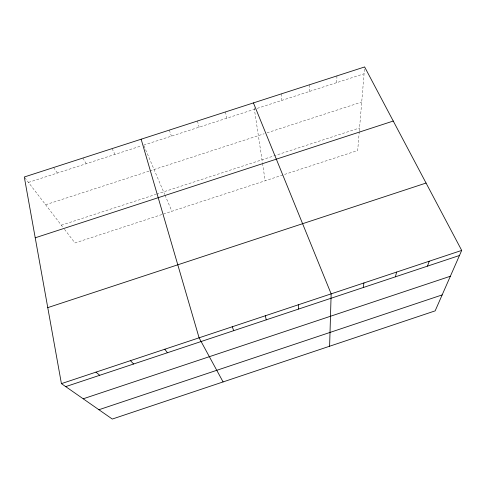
<?xml version="1.0" encoding="UTF-8"?>
<svg xmlns="http://www.w3.org/2000/svg" width="486" height="486" viewBox="0 0 486 486"><rect width="100%" height="100%" fill="white"/><g stroke="black" fill="none" stroke-linecap="round" stroke-linejoin="round"><path stroke-width="0.36" stroke-dasharray="2.43 1.82" d="M336.743 82.62L336.938 75.901M359.257 131.603L357.69 150.526L162.652 214.29M359.318 130.88L364.634 66.947M61.345 225.2L155.824 194.406M156.528 194.175L359.561 127.988M161.941 214.52L74.984 242.951L63.532 228.049M28.455 182.402L141.511 145.812M143.668 145.114L256.511 108.591M257.216 108.366L364.063 73.781M45.629 204.746L149.099 171.133M149.81 170.902L264.129 133.765M267.008 132.83L361.718 102.06M24.762 177.597L63.095 227.478M53.624 167.512L57.366 173.046M82.869 158.059L86.204 163.715M112.047 148.625L114.969 154.402M143.965 145.812L164.742 194.522M165.027 195.184L171.886 211.27M169.322 130.102L171.449 136.123M197.425 121.014L199.163 127.15M225.468 111.944L226.81 118.201M254.184 107.862L262.434 162.664M262.543 163.381L265.162 180.774M281.333 93.877L281.91 100.371M309.169 84.88L309.363 91.483"/><path stroke-width="0.73" d="M329.611 346.232L331.148 293.86L253.437 102.904M363.267 287.524L363.929 282.949M395.428 276.82L396.612 272.075M427.492 266.14L429.205 261.225M461.7 250.412L435.152 310.864L112.29 419.053L61.418 383.63L24.3 176.995L364.634 66.947L461.7 250.412L61.418 383.63M98.901 409.734L442.157 294.911M65.707 386.619L459.47 255.49M83.203 398.799L450.358 276.242M47.768 307.632L426.058 183.046M35.223 237.806L393.253 121.038M95.991 372.124L99.709 375.295M130.461 360.655L133.607 364.008M164.827 349.215L167.409 352.751M223.086 381.929L199.09 337.813L141.147 139.215M232.247 326.774L233.723 330.668M265.307 315.772L266.249 319.837M298.276 304.801L298.683 309.035"/></g></svg>
